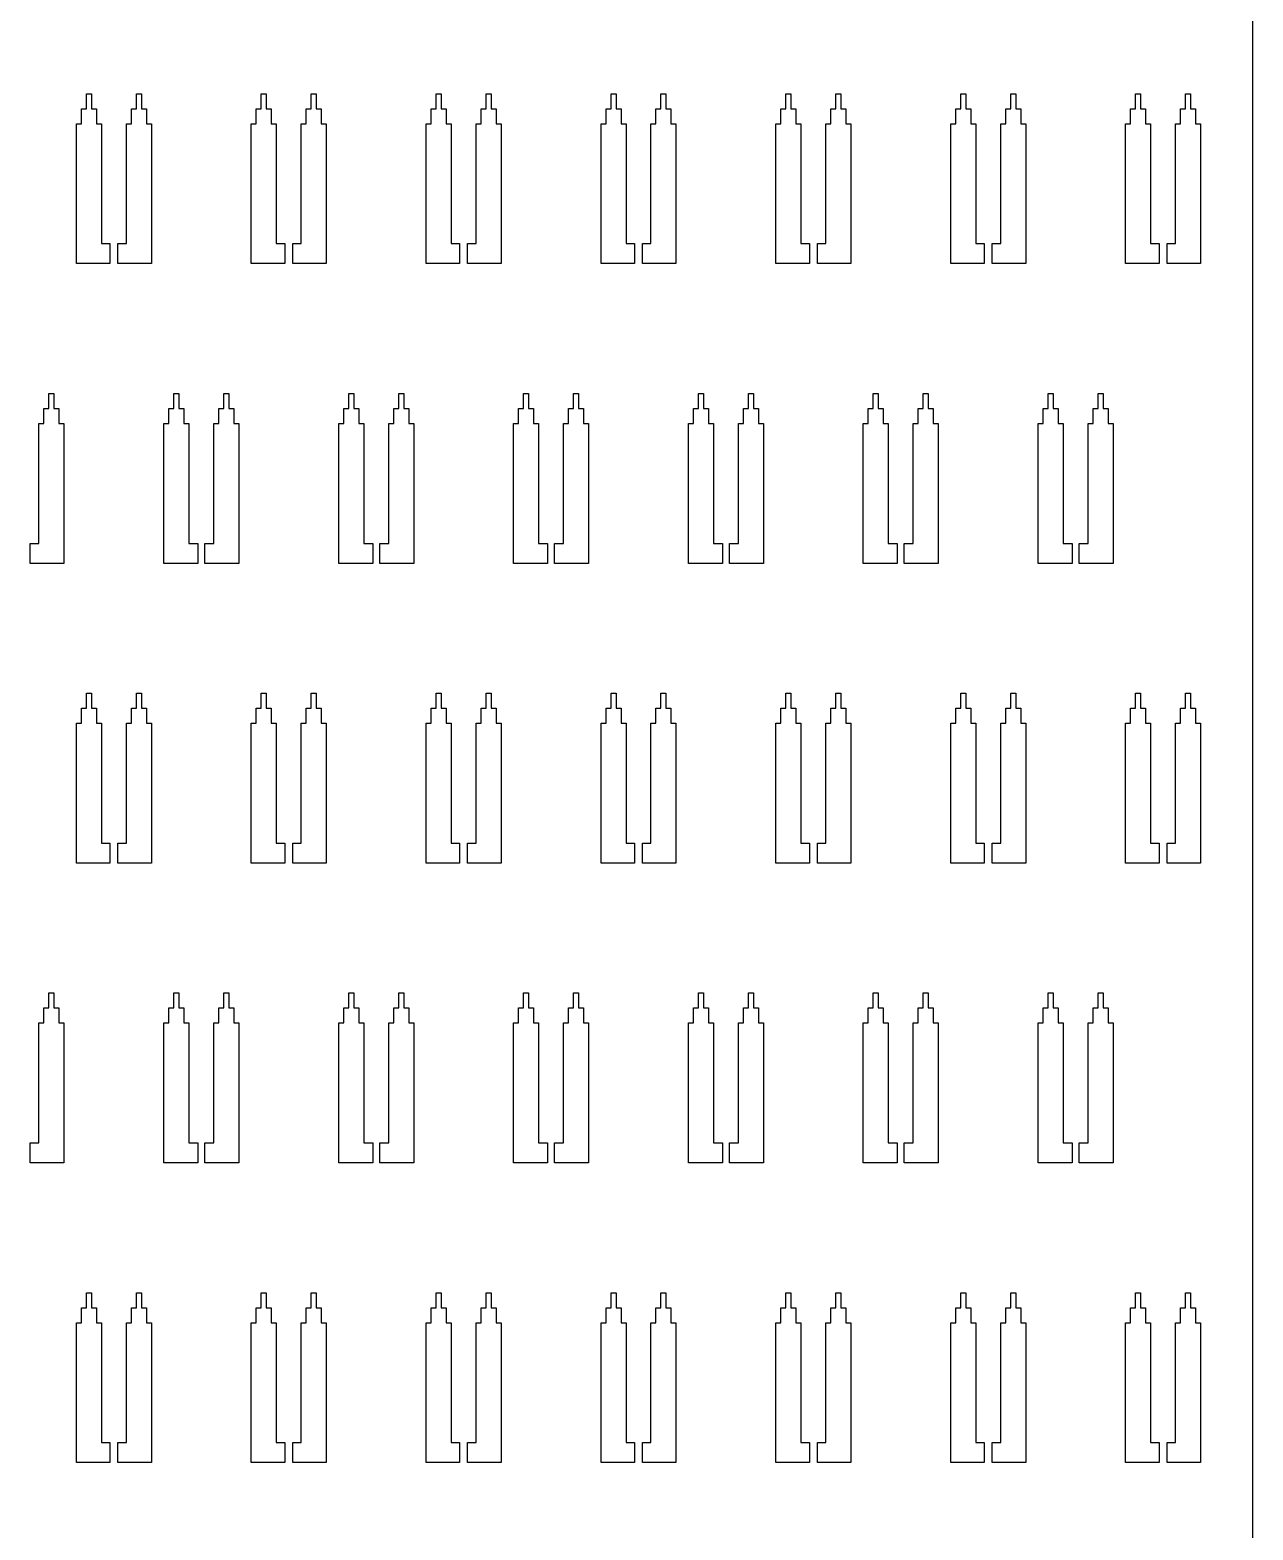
# Model space of a CAD drawing. Extents: x -38350 to 38650, y -35000 to 36000.
# Drawn here: x 20755.2 to 21000, y -23107.5 to -22807.2 of the extents above; entities that cross this region are included whole.
import ezdxf

# ---------------------------------------------------------------- set-up
doc = ezdxf.new("R2010")
doc.units = 0
doc.header["$MEASUREMENT"] = 0

msp = doc.modelspace()

# ---------------------------------------------------------------- linework, layer by layer
for p, q in [((21000, -30000), (21000, -15000)), ((20766.5, -22823), (20766.5, -22820)), ((20766.5, -22820), (20767.5, -22820)), ((20767.5, -22820), (20767.5, -22823)), ((20776.5, -22823), (20776.5, -22820)), ((20776.5, -22820), (20777.5, -22820)), ((20777.5, -22820), (20777.5, -22823)), ((20801.5, -22823), (20801.5, -22820)), ((20801.5, -22820), (20802.5, -22820)), ((20802.5, -22820), (20802.5, -22823)), ((20811.5, -22823), (20811.5, -22820)), ((20811.5, -22820), (20812.5, -22820)), ((20812.5, -22820), (20812.5, -22823)), ((20836.5, -22823), (20836.5, -22820)), ((20836.5, -22820), (20837.5, -22820)), ((20837.5, -22820), (20837.5, -22823)), ((20846.5, -22823), (20846.5, -22820)), ((20846.5, -22820), (20847.5, -22820)), ((20847.5, -22820), (20847.5, -22823)), ((20871.5, -22823), (20871.5, -22820)), ((20871.5, -22820), (20872.5, -22820)), ((20872.5, -22820), (20872.5, -22823)), ((20881.5, -22823), (20881.5, -22820)), ((20881.5, -22820), (20882.5, -22820)), ((20882.5, -22820), (20882.5, -22823)), ((20906.5, -22823), (20906.5, -22820)), ((20906.5, -22820), (20907.5, -22820)), ((20907.5, -22820), (20907.5, -22823)), ((20916.5, -22823), (20916.5, -22820)), ((20916.5, -22820), (20917.5, -22820)), ((20917.5, -22820), (20917.5, -22823)), ((20941.5, -22823), (20941.5, -22820)), ((20941.5, -22820), (20942.5, -22820)), ((20942.5, -22820), (20942.5, -22823)), ((20951.5, -22823), (20951.5, -22820)), ((20951.5, -22820), (20952.5, -22820)), ((20952.5, -22820), (20952.5, -22823)), ((20976.5, -22823), (20976.5, -22820)), ((20976.5, -22820), (20977.5, -22820)), ((20977.5, -22820), (20977.5, -22823)), ((20986.5, -22823), (20986.5, -22820)), ((20986.5, -22820), (20987.5, -22820)), ((20987.5, -22820), (20987.5, -22823)), ((20765.5, -22826), (20765.5, -22823)), ((20765.5, -22823), (20766.5, -22823)), ((20767.5, -22823), (20768.5, -22823)), ((20768.5, -22823), (20768.5, -22826)), ((20775.5, -22826), (20775.5, -22823)), ((20775.5, -22823), (20776.5, -22823)), ((20777.5, -22823), (20778.5, -22823)), ((20778.5, -22823), (20778.5, -22826)), ((20800.5, -22826), (20800.5, -22823)), ((20800.5, -22823), (20801.5, -22823)), ((20802.5, -22823), (20803.5, -22823)), ((20803.5, -22823), (20803.5, -22826)), ((20810.5, -22826), (20810.5, -22823)), ((20810.5, -22823), (20811.5, -22823)), ((20812.5, -22823), (20813.5, -22823)), ((20813.5, -22823), (20813.5, -22826)), ((20835.5, -22826), (20835.5, -22823)), ((20835.5, -22823), (20836.5, -22823)), ((20837.5, -22823), (20838.5, -22823)), ((20838.5, -22823), (20838.5, -22826)), ((20845.5, -22826), (20845.5, -22823)), ((20845.5, -22823), (20846.5, -22823)), ((20847.5, -22823), (20848.5, -22823)), ((20848.5, -22823), (20848.5, -22826)), ((20870.5, -22826), (20870.5, -22823)), ((20870.5, -22823), (20871.5, -22823)), ((20872.5, -22823), (20873.5, -22823)), ((20873.5, -22823), (20873.5, -22826)), ((20880.5, -22826), (20880.5, -22823)), ((20880.5, -22823), (20881.5, -22823)), ((20882.5, -22823), (20883.5, -22823)), ((20883.5, -22823), (20883.5, -22826)), ((20905.5, -22826), (20905.5, -22823)), ((20905.5, -22823), (20906.5, -22823)), ((20907.5, -22823), (20908.5, -22823)), ((20908.5, -22823), (20908.5, -22826)), ((20915.5, -22826), (20915.5, -22823)), ((20915.5, -22823), (20916.5, -22823)), ((20917.5, -22823), (20918.5, -22823)), ((20918.5, -22823), (20918.5, -22826)), ((20940.5, -22826), (20940.5, -22823)), ((20940.5, -22823), (20941.5, -22823)), ((20942.5, -22823), (20943.5, -22823)), ((20943.5, -22823), (20943.5, -22826)), ((20950.5, -22826), (20950.5, -22823)), ((20950.5, -22823), (20951.5, -22823)), ((20952.5, -22823), (20953.5, -22823)), ((20953.5, -22823), (20953.5, -22826)), ((20975.5, -22826), (20975.5, -22823)), ((20975.5, -22823), (20976.5, -22823)), ((20977.5, -22823), (20978.5, -22823)), ((20978.5, -22823), (20978.5, -22826)), ((20985.5, -22826), (20985.5, -22823)), ((20985.5, -22823), (20986.5, -22823)), ((20987.5, -22823), (20988.5, -22823)), ((20988.5, -22823), (20988.5, -22826)), ((20764.5, -22854), (20764.5, -22826)), ((20764.5, -22826), (20765.5, -22826)), ((20768.5, -22826), (20769.5, -22826)), ((20769.5, -22826), (20769.5, -22850)), ((20774.5, -22850), (20774.5, -22826)), ((20774.5, -22826), (20775.5, -22826)), ((20778.5, -22826), (20779.5, -22826)), ((20779.5, -22826), (20779.5, -22854)), ((20799.5, -22854), (20799.5, -22826)), ((20799.5, -22826), (20800.5, -22826)), ((20803.5, -22826), (20804.5, -22826)), ((20804.5, -22826), (20804.5, -22850)), ((20809.5, -22850), (20809.5, -22826)), ((20809.5, -22826), (20810.5, -22826)), ((20813.5, -22826), (20814.5, -22826)), ((20814.5, -22826), (20814.5, -22854)), ((20834.5, -22854), (20834.5, -22826)), ((20834.5, -22826), (20835.5, -22826)), ((20838.5, -22826), (20839.5, -22826)), ((20839.5, -22826), (20839.5, -22850)), ((20844.5, -22850), (20844.5, -22826)), ((20844.5, -22826), (20845.5, -22826)), ((20848.5, -22826), (20849.5, -22826)), ((20849.5, -22826), (20849.5, -22854)), ((20869.5, -22854), (20869.5, -22826)), ((20869.5, -22826), (20870.5, -22826)), ((20873.5, -22826), (20874.5, -22826)), ((20874.5, -22826), (20874.5, -22850)), ((20879.5, -22850), (20879.5, -22826)), ((20879.5, -22826), (20880.5, -22826)), ((20883.5, -22826), (20884.5, -22826)), ((20884.5, -22826), (20884.5, -22854)), ((20904.5, -22854), (20904.5, -22826)), ((20904.5, -22826), (20905.5, -22826)), ((20908.5, -22826), (20909.5, -22826)), ((20909.5, -22826), (20909.5, -22850)), ((20914.5, -22850), (20914.5, -22826)), ((20914.5, -22826), (20915.5, -22826)), ((20918.5, -22826), (20919.5, -22826)), ((20919.5, -22826), (20919.5, -22854)), ((20939.5, -22854), (20939.5, -22826)), ((20939.5, -22826), (20940.5, -22826)), ((20943.5, -22826), (20944.5, -22826)), ((20944.5, -22826), (20944.5, -22850)), ((20949.5, -22850), (20949.5, -22826)), ((20949.5, -22826), (20950.5, -22826)), ((20953.5, -22826), (20954.5, -22826)), ((20954.5, -22826), (20954.5, -22854)), ((20974.5, -22854), (20974.5, -22826)), ((20974.5, -22826), (20975.5, -22826)), ((20978.5, -22826), (20979.5, -22826)), ((20979.5, -22826), (20979.5, -22850)), ((20984.5, -22850), (20984.5, -22826)), ((20984.5, -22826), (20985.5, -22826)), ((20988.5, -22826), (20989.5, -22826)), ((20989.5, -22826), (20989.5, -22854)), ((20769.5, -22850), (20771.2, -22850)), ((20771.2, -22850), (20771.2, -22854)), ((20772.8, -22854), (20772.8, -22850)), ((20772.8, -22850), (20774.5, -22850)), ((20804.5, -22850), (20806.2, -22850)), ((20806.2, -22850), (20806.2, -22854)), ((20807.8, -22854), (20807.8, -22850)), ((20807.8, -22850), (20809.5, -22850)), ((20839.5, -22850), (20841.2, -22850)), ((20841.2, -22850), (20841.2, -22854)), ((20842.8, -22854), (20842.8, -22850)), ((20842.8, -22850), (20844.5, -22850)), ((20874.5, -22850), (20876.2, -22850)), ((20876.2, -22850), (20876.2, -22854)), ((20877.8, -22854), (20877.8, -22850)), ((20877.8, -22850), (20879.5, -22850)), ((20909.5, -22850), (20911.2, -22850)), ((20911.2, -22850), (20911.2, -22854)), ((20912.8, -22854), (20912.8, -22850)), ((20912.8, -22850), (20914.5, -22850)), ((20944.5, -22850), (20946.2, -22850)), ((20946.2, -22850), (20946.2, -22854)), ((20947.8, -22854), (20947.8, -22850)), ((20947.8, -22850), (20949.5, -22850)), ((20979.5, -22850), (20981.2, -22850)), ((20981.2, -22850), (20981.2, -22854)), ((20982.8, -22854), (20982.8, -22850)), ((20982.8, -22850), (20984.5, -22850)), ((20771.2, -22854), (20764.5, -22854)), ((20779.5, -22854), (20772.8, -22854)), ((20806.2, -22854), (20799.5, -22854)), ((20814.5, -22854), (20807.8, -22854)), ((20841.2, -22854), (20834.5, -22854)), ((20849.5, -22854), (20842.8, -22854)), ((20876.2, -22854), (20869.5, -22854)), ((20884.5, -22854), (20877.8, -22854)), ((20911.2, -22854), (20904.5, -22854)), ((20919.5, -22854), (20912.8, -22854)), ((20946.2, -22854), (20939.5, -22854)), ((20954.5, -22854), (20947.8, -22854)), ((20981.2, -22854), (20974.5, -22854)), ((20989.5, -22854), (20982.8, -22854)), ((20759, -22883), (20759, -22880)), ((20759, -22880), (20760, -22880)), ((20760, -22880), (20760, -22883)), ((20784, -22883), (20784, -22880)), ((20784, -22880), (20785, -22880)), ((20785, -22880), (20785, -22883)), ((20794, -22883), (20794, -22880)), ((20794, -22880), (20795, -22880)), ((20795, -22880), (20795, -22883)), ((20819, -22883), (20819, -22880)), ((20819, -22880), (20820, -22880)), ((20820, -22880), (20820, -22883)), ((20829, -22883), (20829, -22880)), ((20829, -22880), (20830, -22880)), ((20830, -22880), (20830, -22883)), ((20854, -22883), (20854, -22880)), ((20854, -22880), (20855, -22880)), ((20855, -22880), (20855, -22883)), ((20864, -22883), (20864, -22880)), ((20864, -22880), (20865, -22880)), ((20865, -22880), (20865, -22883)), ((20889, -22883), (20889, -22880)), ((20889, -22880), (20890, -22880)), ((20890, -22880), (20890, -22883)), ((20899, -22883), (20899, -22880)), ((20899, -22880), (20900, -22880)), ((20900, -22880), (20900, -22883)), ((20924, -22883), (20924, -22880)), ((20924, -22880), (20925, -22880)), ((20925, -22880), (20925, -22883)), ((20934, -22883), (20934, -22880)), ((20934, -22880), (20935, -22880)), ((20935, -22880), (20935, -22883)), ((20959, -22883), (20959, -22880)), ((20959, -22880), (20960, -22880)), ((20960, -22880), (20960, -22883)), ((20969, -22883), (20969, -22880)), ((20969, -22880), (20970, -22880)), ((20970, -22880), (20970, -22883)), ((20758, -22886), (20758, -22883)), ((20758, -22883), (20759, -22883)), ((20760, -22883), (20761, -22883)), ((20761, -22883), (20761, -22886)), ((20783, -22886), (20783, -22883)), ((20783, -22883), (20784, -22883)), ((20785, -22883), (20786, -22883)), ((20786, -22883), (20786, -22886)), ((20793, -22886), (20793, -22883)), ((20793, -22883), (20794, -22883)), ((20795, -22883), (20796, -22883)), ((20796, -22883), (20796, -22886)), ((20818, -22886), (20818, -22883)), ((20818, -22883), (20819, -22883)), ((20820, -22883), (20821, -22883)), ((20821, -22883), (20821, -22886)), ((20828, -22886), (20828, -22883)), ((20828, -22883), (20829, -22883)), ((20830, -22883), (20831, -22883)), ((20831, -22883), (20831, -22886)), ((20853, -22886), (20853, -22883)), ((20853, -22883), (20854, -22883)), ((20855, -22883), (20856, -22883)), ((20856, -22883), (20856, -22886)), ((20863, -22886), (20863, -22883)), ((20863, -22883), (20864, -22883)), ((20865, -22883), (20866, -22883)), ((20866, -22883), (20866, -22886)), ((20888, -22886), (20888, -22883)), ((20888, -22883), (20889, -22883)), ((20890, -22883), (20891, -22883)), ((20891, -22883), (20891, -22886)), ((20898, -22886), (20898, -22883)), ((20898, -22883), (20899, -22883)), ((20900, -22883), (20901, -22883)), ((20901, -22883), (20901, -22886)), ((20923, -22886), (20923, -22883)), ((20923, -22883), (20924, -22883)), ((20925, -22883), (20926, -22883)), ((20926, -22883), (20926, -22886)), ((20933, -22886), (20933, -22883)), ((20933, -22883), (20934, -22883)), ((20935, -22883), (20936, -22883)), ((20936, -22883), (20936, -22886)), ((20958, -22886), (20958, -22883)), ((20958, -22883), (20959, -22883)), ((20960, -22883), (20961, -22883)), ((20961, -22883), (20961, -22886)), ((20968, -22886), (20968, -22883)), ((20968, -22883), (20969, -22883)), ((20970, -22883), (20971, -22883)), ((20971, -22883), (20971, -22886)), ((20757, -22910), (20757, -22886)), ((20757, -22886), (20758, -22886)), ((20761, -22886), (20762, -22886)), ((20762, -22886), (20762, -22914)), ((20782, -22914), (20782, -22886)), ((20782, -22886), (20783, -22886)), ((20786, -22886), (20787, -22886)), ((20787, -22886), (20787, -22910)), ((20792, -22910), (20792, -22886)), ((20792, -22886), (20793, -22886)), ((20796, -22886), (20797, -22886)), ((20797, -22886), (20797, -22914)), ((20817, -22914), (20817, -22886)), ((20817, -22886), (20818, -22886)), ((20821, -22886), (20822, -22886)), ((20822, -22886), (20822, -22910)), ((20827, -22910), (20827, -22886)), ((20827, -22886), (20828, -22886)), ((20831, -22886), (20832, -22886)), ((20832, -22886), (20832, -22914)), ((20852, -22914), (20852, -22886)), ((20852, -22886), (20853, -22886)), ((20856, -22886), (20857, -22886)), ((20857, -22886), (20857, -22910)), ((20862, -22910), (20862, -22886)), ((20862, -22886), (20863, -22886)), ((20866, -22886), (20867, -22886)), ((20867, -22886), (20867, -22914)), ((20887, -22914), (20887, -22886)), ((20887, -22886), (20888, -22886)), ((20891, -22886), (20892, -22886)), ((20892, -22886), (20892, -22910)), ((20897, -22910), (20897, -22886)), ((20897, -22886), (20898, -22886)), ((20901, -22886), (20902, -22886)), ((20902, -22886), (20902, -22914)), ((20922, -22914), (20922, -22886)), ((20922, -22886), (20923, -22886)), ((20926, -22886), (20927, -22886)), ((20927, -22886), (20927, -22910)), ((20932, -22910), (20932, -22886)), ((20932, -22886), (20933, -22886)), ((20936, -22886), (20937, -22886)), ((20937, -22886), (20937, -22914)), ((20957, -22914), (20957, -22886)), ((20957, -22886), (20958, -22886)), ((20961, -22886), (20962, -22886)), ((20962, -22886), (20962, -22910)), ((20967, -22910), (20967, -22886)), ((20967, -22886), (20968, -22886)), ((20971, -22886), (20972, -22886)), ((20972, -22886), (20972, -22914)), ((20755.2, -22914), (20755.2, -22910)), ((20755.2, -22910), (20757, -22910)), ((20787, -22910), (20788.8, -22910)), ((20788.8, -22910), (20788.8, -22914)), ((20790.2, -22914), (20790.2, -22910)), ((20790.2, -22910), (20792, -22910)), ((20822, -22910), (20823.8, -22910)), ((20823.8, -22910), (20823.8, -22914)), ((20825.2, -22914), (20825.2, -22910)), ((20825.2, -22910), (20827, -22910)), ((20857, -22910), (20858.8, -22910)), ((20858.8, -22910), (20858.8, -22914)), ((20860.2, -22914), (20860.2, -22910)), ((20860.2, -22910), (20862, -22910)), ((20892, -22910), (20893.8, -22910)), ((20893.8, -22910), (20893.8, -22914)), ((20895.2, -22914), (20895.2, -22910)), ((20895.2, -22910), (20897, -22910)), ((20927, -22910), (20928.8, -22910)), ((20928.8, -22910), (20928.8, -22914)), ((20930.2, -22914), (20930.2, -22910)), ((20930.2, -22910), (20932, -22910)), ((20962, -22910), (20963.8, -22910)), ((20963.8, -22910), (20963.8, -22914)), ((20965.2, -22914), (20965.2, -22910)), ((20965.2, -22910), (20967, -22910)), ((20762, -22914), (20755.2, -22914)), ((20788.8, -22914), (20782, -22914)), ((20797, -22914), (20790.2, -22914)), ((20823.8, -22914), (20817, -22914)), ((20832, -22914), (20825.2, -22914)), ((20858.8, -22914), (20852, -22914)), ((20867, -22914), (20860.2, -22914)), ((20893.8, -22914), (20887, -22914)), ((20902, -22914), (20895.2, -22914)), ((20928.8, -22914), (20922, -22914)), ((20937, -22914), (20930.2, -22914)), ((20963.8, -22914), (20957, -22914)), ((20972, -22914), (20965.2, -22914)), ((20766.5, -22943), (20766.5, -22940)), ((20766.5, -22940), (20767.5, -22940)), ((20767.5, -22940), (20767.5, -22943)), ((20776.5, -22943), (20776.5, -22940)), ((20776.5, -22940), (20777.5, -22940)), ((20777.5, -22940), (20777.5, -22943)), ((20801.5, -22943), (20801.5, -22940)), ((20801.5, -22940), (20802.5, -22940)), ((20802.5, -22940), (20802.5, -22943)), ((20811.5, -22943), (20811.5, -22940)), ((20811.5, -22940), (20812.5, -22940)), ((20812.5, -22940), (20812.5, -22943)), ((20836.5, -22943), (20836.5, -22940)), ((20836.5, -22940), (20837.5, -22940)), ((20837.5, -22940), (20837.5, -22943)), ((20846.5, -22943), (20846.5, -22940)), ((20846.5, -22940), (20847.5, -22940)), ((20847.5, -22940), (20847.5, -22943)), ((20871.5, -22943), (20871.5, -22940)), ((20871.5, -22940), (20872.5, -22940)), ((20872.5, -22940), (20872.5, -22943)), ((20881.5, -22943), (20881.5, -22940)), ((20881.5, -22940), (20882.5, -22940)), ((20882.5, -22940), (20882.5, -22943)), ((20906.5, -22943), (20906.5, -22940)), ((20906.5, -22940), (20907.5, -22940)), ((20907.5, -22940), (20907.5, -22943)), ((20916.5, -22943), (20916.5, -22940)), ((20916.5, -22940), (20917.5, -22940)), ((20917.5, -22940), (20917.5, -22943)), ((20941.5, -22943), (20941.5, -22940)), ((20941.5, -22940), (20942.5, -22940)), ((20942.5, -22940), (20942.5, -22943)), ((20951.5, -22943), (20951.5, -22940)), ((20951.5, -22940), (20952.5, -22940)), ((20952.5, -22940), (20952.5, -22943)), ((20976.5, -22943), (20976.5, -22940)), ((20976.5, -22940), (20977.5, -22940)), ((20977.5, -22940), (20977.5, -22943)), ((20986.5, -22943), (20986.5, -22940)), ((20986.5, -22940), (20987.5, -22940)), ((20987.5, -22940), (20987.5, -22943)), ((20765.5, -22946), (20765.5, -22943)), ((20765.5, -22943), (20766.5, -22943)), ((20767.5, -22943), (20768.5, -22943)), ((20768.5, -22943), (20768.5, -22946)), ((20775.5, -22946), (20775.5, -22943)), ((20775.5, -22943), (20776.5, -22943)), ((20777.5, -22943), (20778.5, -22943)), ((20778.5, -22943), (20778.5, -22946)), ((20800.5, -22946), (20800.5, -22943)), ((20800.5, -22943), (20801.5, -22943)), ((20802.5, -22943), (20803.5, -22943)), ((20803.5, -22943), (20803.5, -22946)), ((20810.5, -22946), (20810.5, -22943)), ((20810.5, -22943), (20811.5, -22943)), ((20812.5, -22943), (20813.5, -22943)), ((20813.5, -22943), (20813.5, -22946)), ((20835.5, -22946), (20835.5, -22943)), ((20835.5, -22943), (20836.5, -22943)), ((20837.5, -22943), (20838.5, -22943)), ((20838.5, -22943), (20838.5, -22946)), ((20845.5, -22946), (20845.5, -22943)), ((20845.5, -22943), (20846.5, -22943)), ((20847.5, -22943), (20848.5, -22943)), ((20848.5, -22943), (20848.5, -22946)), ((20870.5, -22946), (20870.5, -22943)), ((20870.5, -22943), (20871.5, -22943)), ((20872.5, -22943), (20873.5, -22943)), ((20873.5, -22943), (20873.5, -22946)), ((20880.5, -22946), (20880.5, -22943)), ((20880.5, -22943), (20881.5, -22943)), ((20882.5, -22943), (20883.5, -22943)), ((20883.5, -22943), (20883.5, -22946)), ((20905.5, -22946), (20905.5, -22943)), ((20905.5, -22943), (20906.5, -22943)), ((20907.5, -22943), (20908.5, -22943)), ((20908.5, -22943), (20908.5, -22946)), ((20915.5, -22946), (20915.5, -22943)), ((20915.5, -22943), (20916.5, -22943)), ((20917.5, -22943), (20918.5, -22943)), ((20918.5, -22943), (20918.5, -22946)), ((20940.5, -22946), (20940.5, -22943)), ((20940.5, -22943), (20941.5, -22943)), ((20942.5, -22943), (20943.5, -22943)), ((20943.5, -22943), (20943.5, -22946)), ((20950.5, -22946), (20950.5, -22943)), ((20950.5, -22943), (20951.5, -22943)), ((20952.5, -22943), (20953.5, -22943)), ((20953.5, -22943), (20953.5, -22946)), ((20975.5, -22946), (20975.5, -22943)), ((20975.5, -22943), (20976.5, -22943)), ((20977.5, -22943), (20978.5, -22943)), ((20978.5, -22943), (20978.5, -22946)), ((20985.5, -22946), (20985.5, -22943)), ((20985.5, -22943), (20986.5, -22943)), ((20987.5, -22943), (20988.5, -22943)), ((20988.5, -22943), (20988.5, -22946)), ((20764.5, -22974), (20764.5, -22946)), ((20764.5, -22946), (20765.5, -22946)), ((20768.5, -22946), (20769.5, -22946)), ((20769.5, -22946), (20769.5, -22970)), ((20774.5, -22970), (20774.5, -22946)), ((20774.5, -22946), (20775.5, -22946)), ((20778.5, -22946), (20779.5, -22946)), ((20779.5, -22946), (20779.5, -22974)), ((20799.5, -22974), (20799.5, -22946)), ((20799.5, -22946), (20800.5, -22946)), ((20803.5, -22946), (20804.5, -22946)), ((20804.5, -22946), (20804.5, -22970)), ((20809.5, -22970), (20809.5, -22946)), ((20809.5, -22946), (20810.5, -22946)), ((20813.5, -22946), (20814.5, -22946)), ((20814.5, -22946), (20814.5, -22974)), ((20834.5, -22974), (20834.5, -22946)), ((20834.5, -22946), (20835.5, -22946)), ((20838.5, -22946), (20839.5, -22946)), ((20839.5, -22946), (20839.5, -22970)), ((20844.5, -22970), (20844.5, -22946)), ((20844.5, -22946), (20845.5, -22946)), ((20848.5, -22946), (20849.5, -22946)), ((20849.5, -22946), (20849.5, -22974)), ((20869.5, -22974), (20869.5, -22946)), ((20869.5, -22946), (20870.5, -22946)), ((20873.5, -22946), (20874.5, -22946)), ((20874.5, -22946), (20874.5, -22970)), ((20879.5, -22970), (20879.5, -22946)), ((20879.5, -22946), (20880.5, -22946)), ((20883.5, -22946), (20884.5, -22946)), ((20884.5, -22946), (20884.5, -22974)), ((20904.5, -22974), (20904.5, -22946)), ((20904.5, -22946), (20905.5, -22946)), ((20908.5, -22946), (20909.5, -22946)), ((20909.5, -22946), (20909.5, -22970)), ((20914.5, -22970), (20914.5, -22946)), ((20914.5, -22946), (20915.5, -22946)), ((20918.5, -22946), (20919.5, -22946)), ((20919.5, -22946), (20919.5, -22974)), ((20939.5, -22974), (20939.5, -22946)), ((20939.5, -22946), (20940.5, -22946)), ((20943.5, -22946), (20944.5, -22946)), ((20944.5, -22946), (20944.5, -22970)), ((20949.5, -22970), (20949.5, -22946)), ((20949.5, -22946), (20950.5, -22946)), ((20953.5, -22946), (20954.5, -22946)), ((20954.5, -22946), (20954.5, -22974)), ((20974.5, -22974), (20974.5, -22946)), ((20974.5, -22946), (20975.5, -22946)), ((20978.5, -22946), (20979.5, -22946)), ((20979.5, -22946), (20979.5, -22970)), ((20984.5, -22970), (20984.5, -22946)), ((20984.5, -22946), (20985.5, -22946)), ((20988.5, -22946), (20989.5, -22946)), ((20989.5, -22946), (20989.5, -22974)), ((20769.5, -22970), (20771.2, -22970)), ((20771.2, -22970), (20771.2, -22974)), ((20772.8, -22974), (20772.8, -22970)), ((20772.8, -22970), (20774.5, -22970)), ((20804.5, -22970), (20806.2, -22970)), ((20806.2, -22970), (20806.2, -22974)), ((20807.8, -22974), (20807.8, -22970)), ((20807.8, -22970), (20809.5, -22970)), ((20839.5, -22970), (20841.2, -22970)), ((20841.2, -22970), (20841.2, -22974)), ((20842.8, -22974), (20842.8, -22970)), ((20842.8, -22970), (20844.5, -22970)), ((20874.5, -22970), (20876.2, -22970)), ((20876.2, -22970), (20876.2, -22974)), ((20877.8, -22974), (20877.8, -22970)), ((20877.8, -22970), (20879.5, -22970)), ((20909.5, -22970), (20911.2, -22970)), ((20911.2, -22970), (20911.2, -22974)), ((20912.8, -22974), (20912.8, -22970)), ((20912.8, -22970), (20914.5, -22970)), ((20944.5, -22970), (20946.2, -22970)), ((20946.2, -22970), (20946.2, -22974)), ((20947.8, -22974), (20947.8, -22970)), ((20947.8, -22970), (20949.5, -22970)), ((20979.5, -22970), (20981.2, -22970)), ((20981.2, -22970), (20981.2, -22974)), ((20982.8, -22974), (20982.8, -22970)), ((20982.8, -22970), (20984.5, -22970)), ((20771.2, -22974), (20764.5, -22974)), ((20779.5, -22974), (20772.8, -22974)), ((20806.2, -22974), (20799.5, -22974)), ((20814.5, -22974), (20807.8, -22974)), ((20841.2, -22974), (20834.5, -22974)), ((20849.5, -22974), (20842.8, -22974)), ((20876.2, -22974), (20869.5, -22974)), ((20884.5, -22974), (20877.8, -22974)), ((20911.2, -22974), (20904.5, -22974)), ((20919.5, -22974), (20912.8, -22974)), ((20946.2, -22974), (20939.5, -22974)), ((20954.5, -22974), (20947.8, -22974)), ((20981.2, -22974), (20974.5, -22974)), ((20989.5, -22974), (20982.8, -22974)), ((20759, -23003), (20759, -23000)), ((20759, -23000), (20760, -23000)), ((20760, -23000), (20760, -23003)), ((20784, -23003), (20784, -23000)), ((20784, -23000), (20785, -23000)), ((20785, -23000), (20785, -23003)), ((20794, -23003), (20794, -23000)), ((20794, -23000), (20795, -23000)), ((20795, -23000), (20795, -23003)), ((20819, -23003), (20819, -23000)), ((20819, -23000), (20820, -23000)), ((20820, -23000), (20820, -23003)), ((20829, -23003), (20829, -23000)), ((20829, -23000), (20830, -23000)), ((20830, -23000), (20830, -23003)), ((20854, -23003), (20854, -23000)), ((20854, -23000), (20855, -23000)), ((20855, -23000), (20855, -23003)), ((20864, -23003), (20864, -23000)), ((20864, -23000), (20865, -23000)), ((20865, -23000), (20865, -23003)), ((20889, -23003), (20889, -23000)), ((20889, -23000), (20890, -23000)), ((20890, -23000), (20890, -23003)), ((20899, -23003), (20899, -23000)), ((20899, -23000), (20900, -23000)), ((20900, -23000), (20900, -23003)), ((20924, -23003), (20924, -23000)), ((20924, -23000), (20925, -23000)), ((20925, -23000), (20925, -23003)), ((20934, -23003), (20934, -23000)), ((20934, -23000), (20935, -23000)), ((20935, -23000), (20935, -23003)), ((20959, -23003), (20959, -23000)), ((20959, -23000), (20960, -23000)), ((20960, -23000), (20960, -23003)), ((20969, -23003), (20969, -23000)), ((20969, -23000), (20970, -23000)), ((20970, -23000), (20970, -23003)), ((20758, -23006), (20758, -23003)), ((20758, -23003), (20759, -23003)), ((20760, -23003), (20761, -23003)), ((20761, -23003), (20761, -23006)), ((20783, -23006), (20783, -23003)), ((20783, -23003), (20784, -23003)), ((20785, -23003), (20786, -23003)), ((20786, -23003), (20786, -23006)), ((20793, -23006), (20793, -23003)), ((20793, -23003), (20794, -23003)), ((20795, -23003), (20796, -23003)), ((20796, -23003), (20796, -23006)), ((20818, -23006), (20818, -23003)), ((20818, -23003), (20819, -23003)), ((20820, -23003), (20821, -23003)), ((20821, -23003), (20821, -23006)), ((20828, -23006), (20828, -23003)), ((20828, -23003), (20829, -23003)), ((20830, -23003), (20831, -23003)), ((20831, -23003), (20831, -23006)), ((20853, -23006), (20853, -23003)), ((20853, -23003), (20854, -23003)), ((20855, -23003), (20856, -23003)), ((20856, -23003), (20856, -23006)), ((20863, -23006), (20863, -23003)), ((20863, -23003), (20864, -23003)), ((20865, -23003), (20866, -23003)), ((20866, -23003), (20866, -23006)), ((20888, -23006), (20888, -23003)), ((20888, -23003), (20889, -23003)), ((20890, -23003), (20891, -23003)), ((20891, -23003), (20891, -23006)), ((20898, -23006), (20898, -23003)), ((20898, -23003), (20899, -23003)), ((20900, -23003), (20901, -23003)), ((20901, -23003), (20901, -23006)), ((20923, -23006), (20923, -23003)), ((20923, -23003), (20924, -23003)), ((20925, -23003), (20926, -23003)), ((20926, -23003), (20926, -23006)), ((20933, -23006), (20933, -23003)), ((20933, -23003), (20934, -23003)), ((20935, -23003), (20936, -23003)), ((20936, -23003), (20936, -23006)), ((20958, -23006), (20958, -23003)), ((20958, -23003), (20959, -23003)), ((20960, -23003), (20961, -23003)), ((20961, -23003), (20961, -23006)), ((20968, -23006), (20968, -23003)), ((20968, -23003), (20969, -23003)), ((20970, -23003), (20971, -23003)), ((20971, -23003), (20971, -23006)), ((20757, -23030), (20757, -23006)), ((20757, -23006), (20758, -23006)), ((20761, -23006), (20762, -23006)), ((20762, -23006), (20762, -23034)), ((20782, -23034), (20782, -23006)), ((20782, -23006), (20783, -23006)), ((20786, -23006), (20787, -23006)), ((20787, -23006), (20787, -23030)), ((20792, -23030), (20792, -23006)), ((20792, -23006), (20793, -23006)), ((20796, -23006), (20797, -23006)), ((20797, -23006), (20797, -23034)), ((20817, -23034), (20817, -23006)), ((20817, -23006), (20818, -23006)), ((20821, -23006), (20822, -23006)), ((20822, -23006), (20822, -23030)), ((20827, -23030), (20827, -23006)), ((20827, -23006), (20828, -23006)), ((20831, -23006), (20832, -23006)), ((20832, -23006), (20832, -23034)), ((20852, -23034), (20852, -23006)), ((20852, -23006), (20853, -23006)), ((20856, -23006), (20857, -23006)), ((20857, -23006), (20857, -23030)), ((20862, -23030), (20862, -23006)), ((20862, -23006), (20863, -23006)), ((20866, -23006), (20867, -23006)), ((20867, -23006), (20867, -23034)), ((20887, -23034), (20887, -23006)), ((20887, -23006), (20888, -23006)), ((20891, -23006), (20892, -23006)), ((20892, -23006), (20892, -23030)), ((20897, -23030), (20897, -23006)), ((20897, -23006), (20898, -23006)), ((20901, -23006), (20902, -23006)), ((20902, -23006), (20902, -23034)), ((20922, -23034), (20922, -23006)), ((20922, -23006), (20923, -23006)), ((20926, -23006), (20927, -23006)), ((20927, -23006), (20927, -23030)), ((20932, -23030), (20932, -23006)), ((20932, -23006), (20933, -23006)), ((20936, -23006), (20937, -23006)), ((20937, -23006), (20937, -23034)), ((20957, -23034), (20957, -23006)), ((20957, -23006), (20958, -23006)), ((20961, -23006), (20962, -23006)), ((20962, -23006), (20962, -23030)), ((20967, -23030), (20967, -23006)), ((20967, -23006), (20968, -23006)), ((20971, -23006), (20972, -23006)), ((20972, -23006), (20972, -23034)), ((20755.2, -23034), (20755.2, -23030)), ((20755.2, -23030), (20757, -23030)), ((20787, -23030), (20788.8, -23030)), ((20788.8, -23030), (20788.8, -23034)), ((20790.2, -23034), (20790.2, -23030)), ((20790.2, -23030), (20792, -23030)), ((20822, -23030), (20823.8, -23030)), ((20823.8, -23030), (20823.8, -23034)), ((20825.2, -23034), (20825.2, -23030)), ((20825.2, -23030), (20827, -23030)), ((20857, -23030), (20858.8, -23030)), ((20858.8, -23030), (20858.8, -23034)), ((20860.2, -23034), (20860.2, -23030)), ((20860.2, -23030), (20862, -23030)), ((20892, -23030), (20893.8, -23030)), ((20893.8, -23030), (20893.8, -23034)), ((20895.2, -23034), (20895.2, -23030)), ((20895.2, -23030), (20897, -23030)), ((20927, -23030), (20928.8, -23030)), ((20928.8, -23030), (20928.8, -23034)), ((20930.2, -23034), (20930.2, -23030)), ((20930.2, -23030), (20932, -23030)), ((20962, -23030), (20963.8, -23030)), ((20963.8, -23030), (20963.8, -23034)), ((20965.2, -23034), (20965.2, -23030)), ((20965.2, -23030), (20967, -23030)), ((20762, -23034), (20755.2, -23034)), ((20788.8, -23034), (20782, -23034)), ((20797, -23034), (20790.2, -23034)), ((20823.8, -23034), (20817, -23034)), ((20832, -23034), (20825.2, -23034)), ((20858.8, -23034), (20852, -23034)), ((20867, -23034), (20860.2, -23034)), ((20893.8, -23034), (20887, -23034)), ((20902, -23034), (20895.2, -23034)), ((20928.8, -23034), (20922, -23034)), ((20937, -23034), (20930.2, -23034)), ((20963.8, -23034), (20957, -23034)), ((20972, -23034), (20965.2, -23034)), ((20766.5, -23063), (20766.5, -23060)), ((20766.5, -23060), (20767.5, -23060)), ((20767.5, -23060), (20767.5, -23063)), ((20776.5, -23063), (20776.5, -23060)), ((20776.5, -23060), (20777.5, -23060)), ((20777.5, -23060), (20777.5, -23063)), ((20801.5, -23063), (20801.5, -23060)), ((20801.5, -23060), (20802.5, -23060)), ((20802.5, -23060), (20802.5, -23063)), ((20811.5, -23063), (20811.5, -23060)), ((20811.5, -23060), (20812.5, -23060)), ((20812.5, -23060), (20812.5, -23063)), ((20836.5, -23063), (20836.5, -23060)), ((20836.5, -23060), (20837.5, -23060)), ((20837.5, -23060), (20837.5, -23063)), ((20846.5, -23063), (20846.5, -23060)), ((20846.5, -23060), (20847.5, -23060)), ((20847.5, -23060), (20847.5, -23063)), ((20871.5, -23063), (20871.5, -23060)), ((20871.5, -23060), (20872.5, -23060)), ((20872.5, -23060), (20872.5, -23063)), ((20881.5, -23063), (20881.5, -23060)), ((20881.5, -23060), (20882.5, -23060)), ((20882.5, -23060), (20882.5, -23063)), ((20906.5, -23063), (20906.5, -23060)), ((20906.5, -23060), (20907.5, -23060)), ((20907.5, -23060), (20907.5, -23063)), ((20916.5, -23063), (20916.5, -23060)), ((20916.5, -23060), (20917.5, -23060)), ((20917.5, -23060), (20917.5, -23063)), ((20941.5, -23063), (20941.5, -23060)), ((20941.5, -23060), (20942.5, -23060)), ((20942.5, -23060), (20942.5, -23063)), ((20951.5, -23063), (20951.5, -23060)), ((20951.5, -23060), (20952.5, -23060)), ((20952.5, -23060), (20952.5, -23063)), ((20976.5, -23063), (20976.5, -23060)), ((20976.5, -23060), (20977.5, -23060)), ((20977.5, -23060), (20977.5, -23063)), ((20986.5, -23063), (20986.5, -23060)), ((20986.5, -23060), (20987.5, -23060)), ((20987.5, -23060), (20987.5, -23063)), ((20765.5, -23066), (20765.5, -23063)), ((20765.5, -23063), (20766.5, -23063)), ((20767.5, -23063), (20768.5, -23063)), ((20768.5, -23063), (20768.5, -23066)), ((20775.5, -23066), (20775.5, -23063)), ((20775.5, -23063), (20776.5, -23063)), ((20777.5, -23063), (20778.5, -23063)), ((20778.5, -23063), (20778.5, -23066)), ((20800.5, -23066), (20800.5, -23063)), ((20800.5, -23063), (20801.5, -23063)), ((20802.5, -23063), (20803.5, -23063)), ((20803.5, -23063), (20803.5, -23066)), ((20810.5, -23066), (20810.5, -23063)), ((20810.5, -23063), (20811.5, -23063)), ((20812.5, -23063), (20813.5, -23063)), ((20813.5, -23063), (20813.5, -23066)), ((20835.5, -23066), (20835.5, -23063)), ((20835.5, -23063), (20836.5, -23063)), ((20837.5, -23063), (20838.5, -23063)), ((20838.5, -23063), (20838.5, -23066)), ((20845.5, -23066), (20845.5, -23063)), ((20845.5, -23063), (20846.5, -23063)), ((20847.5, -23063), (20848.5, -23063)), ((20848.5, -23063), (20848.5, -23066)), ((20870.5, -23066), (20870.5, -23063)), ((20870.5, -23063), (20871.5, -23063)), ((20872.5, -23063), (20873.5, -23063)), ((20873.5, -23063), (20873.5, -23066)), ((20880.5, -23066), (20880.5, -23063)), ((20880.5, -23063), (20881.5, -23063)), ((20882.5, -23063), (20883.5, -23063)), ((20883.5, -23063), (20883.5, -23066)), ((20905.5, -23066), (20905.5, -23063)), ((20905.5, -23063), (20906.5, -23063)), ((20907.5, -23063), (20908.5, -23063)), ((20908.5, -23063), (20908.5, -23066)), ((20915.5, -23066), (20915.5, -23063)), ((20915.5, -23063), (20916.5, -23063)), ((20917.5, -23063), (20918.5, -23063)), ((20918.5, -23063), (20918.5, -23066)), ((20940.5, -23066), (20940.5, -23063)), ((20940.5, -23063), (20941.5, -23063)), ((20942.5, -23063), (20943.5, -23063)), ((20943.5, -23063), (20943.5, -23066)), ((20950.5, -23066), (20950.5, -23063)), ((20950.5, -23063), (20951.5, -23063)), ((20952.5, -23063), (20953.5, -23063)), ((20953.5, -23063), (20953.5, -23066)), ((20975.5, -23066), (20975.5, -23063)), ((20975.5, -23063), (20976.5, -23063)), ((20977.5, -23063), (20978.5, -23063)), ((20978.5, -23063), (20978.5, -23066)), ((20985.5, -23066), (20985.5, -23063)), ((20985.5, -23063), (20986.5, -23063)), ((20987.5, -23063), (20988.5, -23063)), ((20988.5, -23063), (20988.5, -23066)), ((20764.5, -23094), (20764.5, -23066)), ((20764.5, -23066), (20765.5, -23066)), ((20768.5, -23066), (20769.5, -23066)), ((20769.5, -23066), (20769.5, -23090)), ((20774.5, -23090), (20774.5, -23066)), ((20774.5, -23066), (20775.5, -23066)), ((20778.5, -23066), (20779.5, -23066)), ((20779.5, -23066), (20779.5, -23094)), ((20799.5, -23094), (20799.5, -23066)), ((20799.5, -23066), (20800.5, -23066)), ((20803.5, -23066), (20804.5, -23066)), ((20804.5, -23066), (20804.5, -23090)), ((20809.5, -23090), (20809.5, -23066)), ((20809.5, -23066), (20810.5, -23066)), ((20813.5, -23066), (20814.5, -23066)), ((20814.5, -23066), (20814.5, -23094)), ((20834.5, -23094), (20834.5, -23066)), ((20834.5, -23066), (20835.5, -23066)), ((20838.5, -23066), (20839.5, -23066)), ((20839.5, -23066), (20839.5, -23090)), ((20844.5, -23090), (20844.5, -23066)), ((20844.5, -23066), (20845.5, -23066)), ((20848.5, -23066), (20849.5, -23066)), ((20849.5, -23066), (20849.5, -23094)), ((20869.5, -23094), (20869.5, -23066)), ((20869.5, -23066), (20870.5, -23066)), ((20873.5, -23066), (20874.5, -23066)), ((20874.5, -23066), (20874.5, -23090)), ((20879.5, -23090), (20879.5, -23066)), ((20879.5, -23066), (20880.5, -23066)), ((20883.5, -23066), (20884.5, -23066)), ((20884.5, -23066), (20884.5, -23094)), ((20904.5, -23094), (20904.5, -23066)), ((20904.5, -23066), (20905.5, -23066)), ((20908.5, -23066), (20909.5, -23066)), ((20909.5, -23066), (20909.5, -23090)), ((20914.5, -23090), (20914.5, -23066)), ((20914.5, -23066), (20915.5, -23066)), ((20918.5, -23066), (20919.5, -23066)), ((20919.5, -23066), (20919.5, -23094)), ((20939.5, -23094), (20939.5, -23066)), ((20939.5, -23066), (20940.5, -23066)), ((20943.5, -23066), (20944.5, -23066)), ((20944.5, -23066), (20944.5, -23090)), ((20949.5, -23090), (20949.5, -23066)), ((20949.5, -23066), (20950.5, -23066)), ((20953.5, -23066), (20954.5, -23066)), ((20954.5, -23066), (20954.5, -23094)), ((20974.5, -23094), (20974.5, -23066)), ((20974.5, -23066), (20975.5, -23066)), ((20978.5, -23066), (20979.5, -23066)), ((20979.5, -23066), (20979.5, -23090)), ((20984.5, -23090), (20984.5, -23066)), ((20984.5, -23066), (20985.5, -23066)), ((20988.5, -23066), (20989.5, -23066)), ((20989.5, -23066), (20989.5, -23094)), ((20769.5, -23090), (20771.2, -23090)), ((20771.2, -23090), (20771.2, -23094)), ((20772.8, -23094), (20772.8, -23090)), ((20772.8, -23090), (20774.5, -23090)), ((20804.5, -23090), (20806.2, -23090)), ((20806.2, -23090), (20806.2, -23094)), ((20807.8, -23094), (20807.8, -23090)), ((20807.8, -23090), (20809.5, -23090)), ((20839.5, -23090), (20841.2, -23090)), ((20841.2, -23090), (20841.2, -23094)), ((20842.8, -23094), (20842.8, -23090)), ((20842.8, -23090), (20844.5, -23090)), ((20874.5, -23090), (20876.2, -23090)), ((20876.2, -23090), (20876.2, -23094)), ((20877.8, -23094), (20877.8, -23090)), ((20877.8, -23090), (20879.5, -23090)), ((20909.5, -23090), (20911.2, -23090)), ((20911.2, -23090), (20911.2, -23094)), ((20912.8, -23094), (20912.8, -23090)), ((20912.8, -23090), (20914.5, -23090)), ((20944.5, -23090), (20946.2, -23090)), ((20946.2, -23090), (20946.2, -23094)), ((20947.8, -23094), (20947.8, -23090)), ((20947.8, -23090), (20949.5, -23090)), ((20979.5, -23090), (20981.2, -23090)), ((20981.2, -23090), (20981.2, -23094)), ((20982.8, -23094), (20982.8, -23090)), ((20982.8, -23090), (20984.5, -23090)), ((20771.2, -23094), (20764.5, -23094)), ((20779.5, -23094), (20772.8, -23094)), ((20806.2, -23094), (20799.5, -23094)), ((20814.5, -23094), (20807.8, -23094)), ((20841.2, -23094), (20834.5, -23094)), ((20849.5, -23094), (20842.8, -23094)), ((20876.2, -23094), (20869.5, -23094)), ((20884.5, -23094), (20877.8, -23094)), ((20911.2, -23094), (20904.5, -23094)), ((20919.5, -23094), (20912.8, -23094)), ((20946.2, -23094), (20939.5, -23094)), ((20954.5, -23094), (20947.8, -23094)), ((20981.2, -23094), (20974.5, -23094)), ((20989.5, -23094), (20982.8, -23094))]:
    msp.add_line(p, q)

doc.saveas('drawing.dxf')
